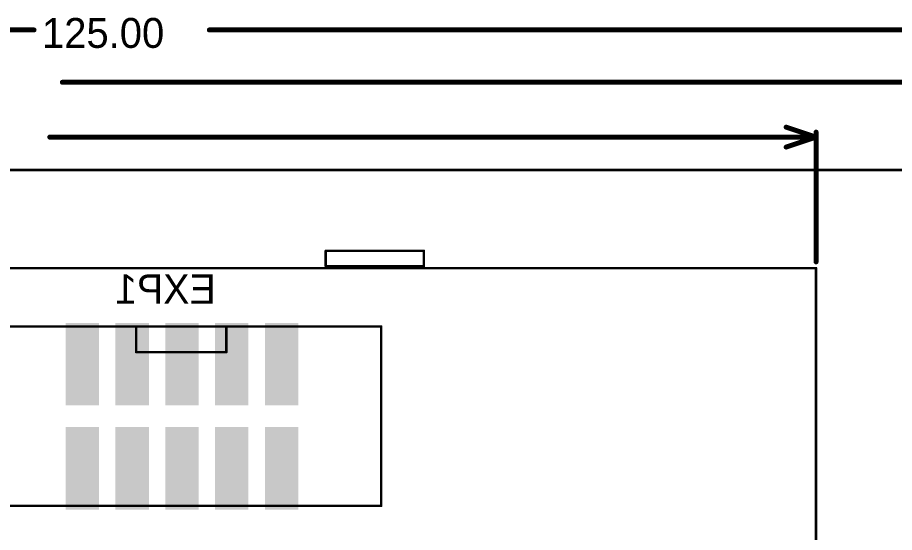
# Model space of a CAD drawing. Header units: millimetres. Extents: x 3.36 to 9.53, y 8.95 to 11.93.
# Drawn here: x 5.931 to 7.691, y 10.893 to 11.926 of the extents above; entities that cross this region are included whole.
import ezdxf

# ---------------------------------------------------------------- set-up
doc = ezdxf.new("R2010")
doc.units = ezdxf.units.MM
doc.header["$MEASUREMENT"] = 0
doc.layers.get('0').update_dxf_attribs({"linetype": 'CONTINUOUS'})
for name, color, linetype in [('BOTTOMOVERLAY', 54, 'CONTINUOUS'), ('BOTTOMPASTE', 16, 'CONTINUOUS'), ('BOTTOMSOLDER', 6, 'CONTINUOUS'), ('KEEPOUTLAYER', 6, 'CONTINUOUS'), ('MECHANICAL1', 6, 'CONTINUOUS'), ('MECHANICAL13', 56, 'CONTINUOUS'), ('TOPOVERLAY', 2, 'CONTINUOUS')]:
    doc.layers.add(name, color=color, linetype=linetype)

# ---------------------------------------------------------------- blocks, each defined once
blk = doc.blocks.new('DC10PM_B_10')
at = {"layer": 'BOTTOMOVERLAY', "const_width": 0.005}
for points in [[(-0.25, 0.1799), (-0.4, 0.1799)], [(-0.4, 0.1799), (-0.4, 0.1)], [(0.15, 0.1799), (-0.25, 0.1799)], [(0.4, 0.1799), (0.15, 0.1799)], [(0.4, 0.1799), (0.4, 0.1)], [(-0.4, 0.1), (-0.4, -0.1)], [(0.4, 0.1), (0.4, -0.1)], [(-0.4, -0.1), (-0.4, -0.1799)], [(0.4, -0.1), (0.4, -0.1799)], [(0.092, -0.1287), (-0.0891, -0.1287)], [(-0.0891, -0.1287), (-0.0891, -0.1799)], [(0.092, -0.1287), (0.092, -0.1799)], [(-0.25, -0.1799), (-0.4, -0.1799)], [(0.25, -0.1799), (-0.25, -0.1799)], [(0.4, -0.1799), (0.25, -0.1799)]]:
    blk.add_lwpolyline(points, dxfattribs=at)
at = {"layer": 'BOTTOMOVERLAY', "const_width": 0.0025}
for points in [[(-0.4012, 0.1799, 1), (-0.3987, 0.1799, 1)], [(-0.4012, 0.1799, 1), (-0.3987, 0.1799, 1)], [(-0.2512, 0.1799, 1), (-0.2487, 0.1799, 1)], [(-0.2512, 0.1799, 1), (-0.2487, 0.1799, 1)], [(0.1487, 0.1799, 1), (0.1512, 0.1799, 1)], [(0.1487, 0.1799, 1), (0.1512, 0.1799, 1)], [(0.3987, 0.1799, 1), (0.4012, 0.1799, 1)], [(0.3987, 0.1799, 1), (0.4012, 0.1799, 1)], [(-0.4012, 0.1, 1), (-0.3987, 0.1, 1)], [(-0.4012, 0.1, 1), (-0.3987, 0.1, 1)], [(0.3987, 0.1, 1), (0.4012, 0.1, 1)], [(0.3987, 0.1, 1), (0.4012, 0.1, 1)], [(-0.4012, -0.1, 1), (-0.3987, -0.1, 1)], [(-0.4012, -0.1, 1), (-0.3987, -0.1, 1)], [(0.3987, -0.1, 1), (0.4012, -0.1, 1)], [(0.3987, -0.1, 1), (0.4012, -0.1, 1)], [(-0.0904, -0.1287, 1), (-0.0879, -0.1287, 1)], [(-0.0904, -0.1287, 1), (-0.0879, -0.1287, 1)], [(0.0907, -0.1287, 1), (0.0932, -0.1287, 1)], [(0.0907, -0.1287, 1), (0.0932, -0.1287, 1)], [(-0.4012, -0.1799, 1), (-0.3987, -0.1799, 1)], [(-0.4012, -0.1799, 1), (-0.3987, -0.1799, 1)], [(-0.2512, -0.1799, 1), (-0.2487, -0.1799, 1)], [(-0.2512, -0.1799, 1), (-0.2487, -0.1799, 1)], [(-0.0904, -0.1799, 1), (-0.0879, -0.1799, 1)], [(0.0907, -0.1799, 1), (0.0932, -0.1799, 1)], [(0.2487, -0.1799, 1), (0.2512, -0.1799, 1)], [(0.2487, -0.1799, 1), (0.2512, -0.1799, 1)], [(0.3987, -0.1799, 1), (0.4012, -0.1799, 1)], [(0.3987, -0.1799, 1), (0.4012, -0.1799, 1)]]:
    blk.add_lwpolyline(points, format="xyb", close=True, dxfattribs=at)
at = {"layer": 'BOTTOMPASTE'}
for points in [[(-0.2295, 0.0256), (-0.1705, 0.0256), (-0.2295, 0.1831), (-0.1705, 0.1831)], [(-0.1295, 0.0256), (-0.0705, 0.0256), (-0.1295, 0.1831), (-0.0705, 0.1831)], [(-0.0295, 0.0256), (0.0295, 0.0256), (-0.0295, 0.1831), (0.0295, 0.1831)], [(0.0705, 0.0256), (0.1295, 0.0256), (0.0705, 0.1831), (0.1295, 0.1831)], [(0.1705, 0.0256), (0.2295, 0.0256), (0.1705, 0.1831), (0.2295, 0.1831)], [(-0.2295, -0.1831), (-0.1705, -0.1831), (-0.2295, -0.0256), (-0.1705, -0.0256)], [(-0.1295, -0.1831), (-0.0705, -0.1831), (-0.1295, -0.0256), (-0.0705, -0.0256)], [(-0.0295, -0.1831), (0.0295, -0.1831), (-0.0295, -0.0256), (0.0295, -0.0256)], [(0.0705, -0.1831), (0.1295, -0.1831), (0.0705, -0.0256), (0.1295, -0.0256)], [(0.1705, -0.1831), (0.2295, -0.1831), (0.1705, -0.0256), (0.2295, -0.0256)]]:
    blk.add_solid(points, dxfattribs=at)
at = {"layer": 'BOTTOMSOLDER'}
for points in [[(-0.2335, 0.0216), (-0.1665, 0.0216), (-0.2335, 0.1871), (-0.1665, 0.1871)], [(-0.1335, 0.0216), (-0.0665, 0.0216), (-0.1335, 0.1871), (-0.0665, 0.1871)], [(-0.0335, 0.0216), (0.0335, 0.0216), (-0.0335, 0.1871), (0.0335, 0.1871)], [(0.0665, 0.0216), (0.1335, 0.0216), (0.0665, 0.1871), (0.1335, 0.1871)], [(0.1665, 0.0216), (0.2335, 0.0216), (0.1665, 0.1871), (0.2335, 0.1871)], [(-0.2335, -0.1871), (-0.1665, -0.1871), (-0.2335, -0.0216), (-0.1665, -0.0216)], [(-0.1335, -0.1871), (-0.0665, -0.1871), (-0.1335, -0.0216), (-0.0665, -0.0216)], [(-0.0335, -0.1871), (0.0335, -0.1871), (-0.0335, -0.0216), (0.0335, -0.0216)], [(0.0665, -0.1871), (0.1335, -0.1871), (0.0665, -0.0216), (0.1335, -0.0216)], [(0.1665, -0.1871), (0.2335, -0.1871), (0.1665, -0.0216), (0.2335, -0.0216)]]:
    blk.add_solid(points, dxfattribs=at)
blk = doc.blocks.new('TFT35_B_33')
at = {"layer": 'KEEPOUTLAYER', "const_width": 0.005}
for points in [[(0.689, 1.1016), (0.689, 1.1174)], [(0.689, 1.1174), (0.8858, 1.1174)], [(0.8858, 1.1016), (0.8858, 1.1174)], [(0.689, 1.0866), (0.689, 1.1024)], [(0.8858, 1.0866), (0.8858, 1.1024)], [(0.689, 1.0866), (0.8858, 1.0866)]]:
    blk.add_lwpolyline(points, dxfattribs=at)
at = {"layer": 'KEEPOUTLAYER', "const_width": 0.0025}
for points in [[(0.6877, 1.1174, 1), (0.6902, 1.1174, 1)], [(0.6877, 1.1174, 1), (0.6902, 1.1174, 1)], [(0.8846, 1.1174, 1), (0.8871, 1.1174, 1)], [(0.8846, 1.1174, 1), (0.8871, 1.1174, 1)], [(0.6877, 1.1024, 1), (0.6902, 1.1024, 1)], [(0.6877, 1.1016, 1), (0.6902, 1.1016, 1)], [(0.8846, 1.1024, 1), (0.8871, 1.1024, 1)], [(0.8846, 1.1016, 1), (0.8871, 1.1016, 1)], [(0.6877, 1.0866, 1), (0.6902, 1.0866, 1)], [(0.6877, 1.0866, 1), (0.6902, 1.0866, 1)], [(0.8846, 1.0866, 1), (0.8871, 1.0866, 1)], [(0.8846, 1.0866, 1), (0.8871, 1.0866, 1)]]:
    blk.add_lwpolyline(points, format="xyb", close=True, dxfattribs=at)
at = {"layer": 'MECHANICAL1', "const_width": 0.005}
for points in [[(0.689, 1.1174), (0.8858, 1.1174)], [(0.689, 1.1016), (0.689, 1.1174)], [(0.8858, 1.1016), (0.8858, 1.1174)], [(0.689, 1.0866), (0.689, 1.1024)], [(0.8858, 1.0866), (0.8858, 1.1024)], [(0.689, 1.0866), (0.8858, 1.0866)]]:
    blk.add_lwpolyline(points, dxfattribs=at)
at = {"layer": 'MECHANICAL1', "const_width": 0.0025}
for points in [[(0.6877, 1.1174, 1), (0.6902, 1.1174, 1)], [(0.6877, 1.1174, 1), (0.6902, 1.1174, 1)], [(0.8846, 1.1174, 1), (0.8871, 1.1174, 1)], [(0.8846, 1.1174, 1), (0.8871, 1.1174, 1)], [(0.6877, 1.1024, 1), (0.6902, 1.1024, 1)], [(0.6877, 1.1016, 1), (0.6902, 1.1016, 1)], [(0.8846, 1.1024, 1), (0.8871, 1.1024, 1)], [(0.8846, 1.1016, 1), (0.8871, 1.1016, 1)], [(0.6877, 1.0866, 1), (0.6902, 1.0866, 1)], [(0.6877, 1.0866, 1), (0.6902, 1.0866, 1)], [(0.8846, 1.0866, 1), (0.8871, 1.0866, 1)], [(0.8846, 1.0866, 1), (0.8871, 1.0866, 1)]]:
    blk.add_lwpolyline(points, format="xyb", close=True, dxfattribs=at)
at = {"layer": 'TOPOVERLAY', "const_width": 0.005}
for points in [[(-1.6732, 1.0827), (1.6732, 1.0827)], [(1.6732, -1.0827), (1.6732, 1.0827)]]:
    blk.add_lwpolyline(points, dxfattribs=at)
at = {"layer": 'TOPOVERLAY', "const_width": 0.0025}
blk.add_lwpolyline([(1.672, 1.0827, 1), (1.6745, 1.0827, 1)], format="xyb", close=True, dxfattribs=at)
blk.add_lwpolyline([(1.672, 1.0827, 1), (1.6745, 1.0827, 1)], format="xyb", close=True, dxfattribs=at)

msp = doc.modelspace()

# ---------------------------------------------------------------- linework, layer by layer
at = {"layer": 'KEEPOUTLAYER', "const_width": 0.005}
msp.add_lwpolyline([(3.774, 11.6198), (8.5378, 11.6198)], dxfattribs=at)
at = {"layer": 'MECHANICAL1', "const_width": 0.005}
msp.add_lwpolyline([(3.774, 11.6198), (8.5378, 11.6198)], dxfattribs=at)
at = {"layer": 'MECHANICAL13', "const_width": 0.01}
for points in [[(3.6953, 11.9008), (5.964, 11.9008)], [(6.3159, 11.9008), (8.6165, 11.9008)], [(6.0209, 11.7958), (7.869, 11.7958)], [(7.4739, 11.7058), (7.5339, 11.6858)], [(5.9956, 11.6858), (7.5339, 11.6858)], [(7.4739, 11.6658), (7.5339, 11.6858)], [(7.5339, 11.4355), (7.5339, 11.6958)]]:
    msp.add_lwpolyline(points, dxfattribs=at)
at = {"layer": 'MECHANICAL13', "const_width": 0.005}
for points in [[(5.9615, 11.9008, 1), (5.9665, 11.9008, 1)], [(6.3134, 11.9008, 1), (6.3184, 11.9008, 1)], [(6.0184, 11.7958, 1), (6.0234, 11.7958, 1)], [(7.4714, 11.7058, 1), (7.4764, 11.7058, 1)], [(5.9931, 11.6858, 1), (5.9981, 11.6858, 1)], [(7.5314, 11.6958, 1), (7.5364, 11.6958, 1)], [(7.5314, 11.6858, 1), (7.5364, 11.6858, 1)], [(7.5314, 11.6858, 1), (7.5364, 11.6858, 1)], [(7.5314, 11.6858, 1), (7.5364, 11.6858, 1)], [(7.4714, 11.6658, 1), (7.4764, 11.6658, 1)], [(7.5314, 11.4355, 1), (7.5364, 11.4355, 1)]]:
    msp.add_lwpolyline(points, format="xyb", close=True, dxfattribs=at)

# ---------------------------------------------------------------- block references
for name, p, rotation in [('TFT35_B_33', (5.8606, 10.3403), 360), ('DC10PM_B_10', (6.261, 11.1258), 180)]:
    msp.add_blockref(name, p, dxfattribs=dict(rotation=rotation))

# ---------------------------------------------------------------- texts
at = {"layer": 'BOTTOMOVERLAY', "text_generation_flag": 2}
msp.add_text('EXP1', height=0.05904, rotation=360, dxfattribs=at).set_placement((6.3288, 11.3514))
at = {"layer": 'MECHANICAL13'}
msp.add_text('125.00', height=0.06, dxfattribs=at).set_placement((5.98, 11.8648))

doc.saveas('drawing.dxf')
